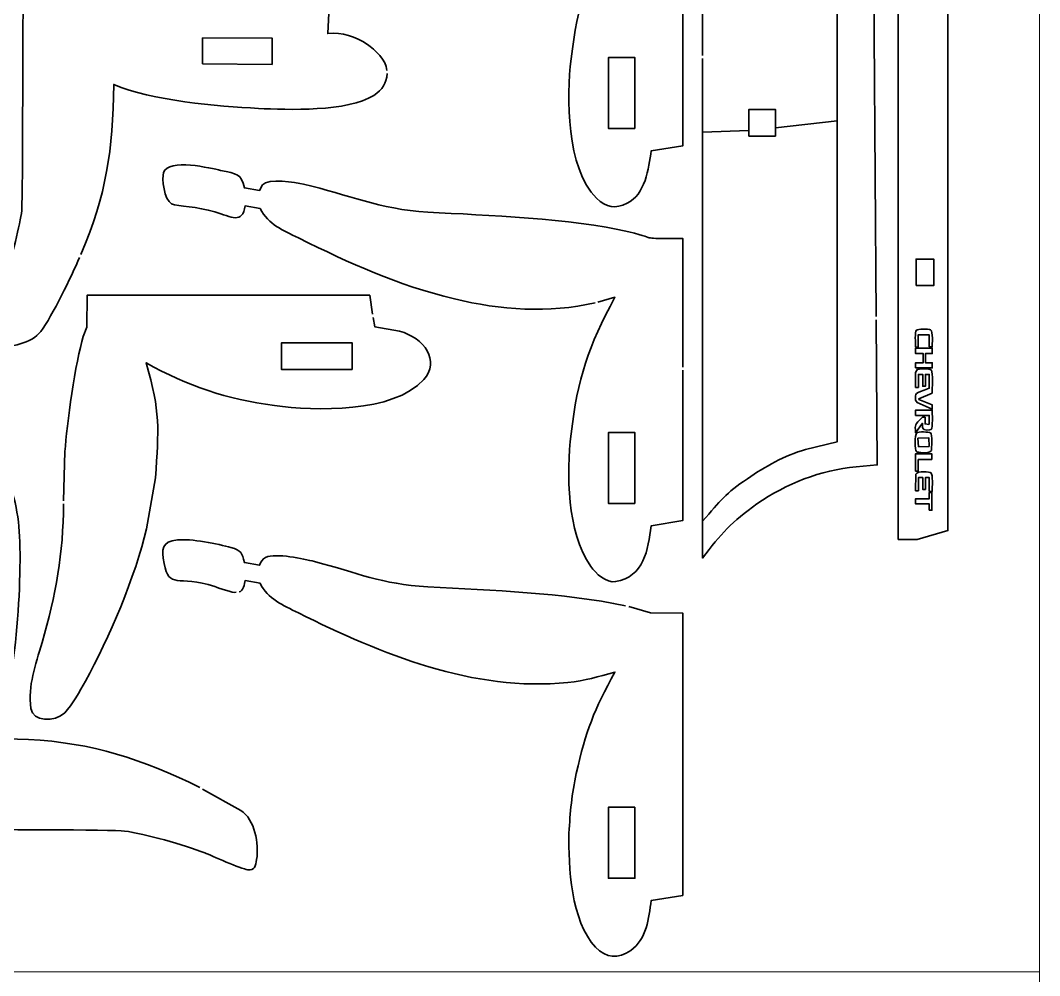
# Model space of a CAD drawing. Header units: millimetres. Extents: x -5 to 375, y 132 to 712.
# Drawn here: x 277.3 to 375, y 421.2 to 512.8 of the extents above; entities that cross this region are included whole.
import ezdxf

# ---------------------------------------------------------------- set-up
doc = ezdxf.new("R2010")
doc.units = ezdxf.units.MM
doc.header["$MEASUREMENT"] = 0
doc.layers.add('Camada 1', color=7, linetype='Continuous')

msp = doc.modelspace()

# ---------------------------------------------------------------- linework, layer by layer
at = {"layer": 'Camada 1', "color": 3, "lineweight": 20}
for points in [[(185.0124, 711.5124), (185.0124, 711.5124), (185.0124, 421.5125), (185.0124, 421.5125), (185.0124, 421.5125), (185.0124, 421.5125), (375.0125, 421.5125), (375.0125, 421.5125), (375.0125, 421.5125), (375.0125, 421.5125), (375.0125, 711.5124), (375.0125, 711.5124), (375.0125, 711.5124), (375.0125, 711.5124), (185.0124, 711.5124), (185.0124, 711.5124)], [(185.0124, 131.5126), (185.0124, 131.5126), (185.0124, 421.5125), (185.0124, 421.5125), (185.0124, 421.5125), (185.0124, 421.5125), (375.0125, 421.5125), (375.0125, 421.5125), (375.0125, 421.5125), (375.0125, 421.5125), (375.0125, 131.5126), (375.0125, 131.5126), (375.0125, 131.5126), (375.0125, 131.5126), (185.0124, 131.5126), (185.0124, 131.5126)]]:
    msp.add_open_spline(points, degree=3, knots=[0, 0, 0, 0, 0.2, 0.2, 0.2, 0.2, 0.4, 0.4, 0.4, 0.4, 0.6, 0.6, 0.6, 0.6, 1, 1, 1, 1], dxfattribs=at)
at = {"layer": 'Camada 1', "color": 5, "lineweight": 35}
for points, knots in [([(359.3375, 484.3876), (359.3375, 484.3876), (358.7624, 565.3876), (358.7624, 565.3876), (358.7624, 565.3876), (351.6259, 566.8514), (348.1898, 568.4267), (342.6874, 573.0126), (342.6874, 573.0126), (342.6874, 573.0126), (342.6874, 509.4376), (342.6874, 509.4376)], [0, 0, 0, 0, 0.25, 0.25, 0.25, 0.25, 0.5, 0.5, 0.5, 0.5, 1, 1, 1, 1]), ([(332.6624, 521.7626), (332.6624, 521.7626), (334.2874, 522.1876), (334.2874, 522.1876), (334.2874, 522.1876), (331.7416, 517.5857), (330.7013, 514.33), (330.0874, 509.1126), (330.0874, 509.1126), (329.6569, 505.4537), (329.6097, 498.6654), (332.5375, 495.7376), (332.5375, 495.7376), (333.4638, 494.8114), (334.3171, 494.7249), (335.4624, 495.2626), (335.4624, 495.2626), (337.1665, 496.0627), (337.5634, 498.5971), (337.7625, 500.2876), (337.7625, 500.2876), (337.7625, 500.2876), (340.7874, 500.7626), (340.7874, 500.7626), (340.7874, 500.7626), (340.7874, 500.7626), (340.7874, 515.2126), (340.7874, 515.2126)], [0, 0, 0, 0, 0.125, 0.125, 0.125, 0.125, 0.25, 0.25, 0.25, 0.25, 0.375, 0.375, 0.375, 0.375, 0.5, 0.5, 0.5, 0.5, 0.625, 0.625, 0.625, 0.625, 0.75, 0.75, 0.75, 0.75, 1, 1, 1, 1]), ([(361.4624, 514.8126), (361.4624, 514.8126), (361.4624, 463.0126), (361.4624, 463.0126), (361.4624, 463.0126), (361.4624, 463.0126), (363.2874, 463.0126), (363.2874, 463.0126), (363.2874, 463.0126), (363.2874, 463.0126), (366.2124, 463.8626), (366.2124, 463.8626), (366.2124, 463.8626), (366.2124, 463.8626), (366.2124, 521.1376), (366.2124, 521.1376)], [0, 0, 0, 0, 0.2, 0.2, 0.2, 0.2, 0.4, 0.4, 0.4, 0.4, 0.6, 0.6, 0.6, 0.6, 1, 1, 1, 1]), ([(312.4124, 508.0126), (312.4124, 508.9309), (311.2379, 510.0435), (310.5625, 510.4876), (310.5625, 510.4876), (309.3728, 511.2699), (308.1847, 511.6956), (306.7625, 511.5376), (306.7625, 511.5376), (306.7625, 511.5376), (306.9625, 515.4626), (306.9625, 515.4626), (306.9625, 515.4626), (306.9625, 515.4626), (277.5875, 515.6376), (277.5875, 515.6376), (277.5875, 515.6376), (277.5875, 515.6376), (277.5124, 512.0126), (277.5124, 512.0126), (277.5124, 512.0126), (277.5124, 508.9662), (277.5171, 495.0758), (277.3875, 494.2626), (277.3875, 494.2626), (277.1731, 492.9179), (276.266, 489.3456), (275.7875, 487.9376), (275.7875, 487.9376), (275.183, 486.1587), (274.5292, 484.9052), (273.9124, 483.3126), (273.9124, 483.3126), (273.3762, 481.9281), (273.5826, 481.6846), (274.9875, 481.5376), (274.9875, 481.5376), (276.2734, 481.4031), (278.3706, 481.8022), (279.2374, 482.9626), (279.2374, 482.9626), (280.3733, 484.4832), (282.1616, 488.2454), (282.9625, 490.0626)], [0, 0, 0, 0, 0.0833333, 0.0833333, 0.0833333, 0.0833333, 0.1666667, 0.1666667, 0.1666667, 0.1666667, 0.25, 0.25, 0.25, 0.25, 0.3333333, 0.3333333, 0.3333333, 0.3333333, 0.4166667, 0.4166667, 0.4166667, 0.4166667, 0.5, 0.5, 0.5, 0.5, 0.5833333, 0.5833333, 0.5833333, 0.5833333, 0.6666667, 0.6666667, 0.6666667, 0.6666667, 0.75, 0.75, 0.75, 0.75, 0.8333333, 0.8333333, 0.8333333, 0.8333333, 1, 1, 1, 1]), ([(342.6874, 509.1376), (342.6874, 493.1626), (342.6874, 477.1876), (342.6874, 461.2126), (342.6874, 461.2126), (344.4412, 463.5507), (345.4823, 464.704), (347.9124, 466.4126), (347.9124, 466.4126), (350.6908, 468.3661), (354.0236, 469.6541), (357.4124, 469.9876), (357.4124, 469.9876), (357.4124, 469.9876), (359.4374, 470.1626), (359.4374, 470.1626), (359.4374, 470.1626), (359.4374, 470.1626), (359.3375, 484.0876), (359.3375, 484.0876)], [0, 0, 0, 0, 0.1666667, 0.1666667, 0.1666667, 0.1666667, 0.3333333, 0.3333333, 0.3333333, 0.3333333, 0.5, 0.5, 0.5, 0.5, 0.6666667, 0.6666667, 0.6666667, 0.6666667, 1, 1, 1, 1]), ([(283.0874, 490.3376), (285.5579, 496.2655), (286.1379, 500.1922), (286.2374, 506.6626), (286.2374, 506.6626), (289.8516, 505.0814), (296.1649, 504.578), (300.1124, 504.3626), (300.1124, 504.3626), (302.8642, 504.2124), (308.719, 504.0281), (311.1625, 505.6126), (311.1625, 505.6126), (312.0707, 506.2016), (312.338, 506.7175), (312.4624, 507.7126)], [0, 0, 0, 0, 0.2, 0.2, 0.2, 0.2, 0.4, 0.4, 0.4, 0.4, 0.6, 0.6, 0.6, 0.6, 1, 1, 1, 1]), ([(340.7874, 479.5376), (340.7874, 479.5376), (340.7874, 491.8876), (340.7874, 491.8876), (340.7874, 491.8876), (336.1908, 491.9247), (338.8606, 491.7503), (335.6374, 492.5126), (335.6374, 492.5126), (330.0674, 493.8299), (321.9842, 494.0898), (316.3624, 494.4126), (316.3624, 494.4126), (311.6004, 494.6861), (308.7745, 496.1), (304.4374, 497.0876), (304.4374, 497.0876), (303.6672, 497.263), (301.0354, 497.7145), (300.4874, 497.0126), (300.4874, 497.0126), (300.4874, 497.0126), (300.2125, 496.4876), (300.2125, 496.4876), (300.2125, 496.4876), (300.2125, 496.4876), (298.7624, 496.7376), (298.7624, 496.7376), (298.7624, 496.7376), (298.4381, 498.1428), (298.0467, 498.0509), (296.4875, 498.4126), (296.4875, 498.4126), (295.6027, 498.6178), (291.4785, 499.6095), (291.0124, 498.2126), (291.0124, 498.2126), (290.8289, 497.6627), (291.0549, 495.5416), (291.7874, 495.2126), (291.7874, 495.2126), (292.4098, 494.933), (294.2547, 494.9621), (295.9374, 494.4376), (295.9374, 494.4376), (297.5271, 493.9421), (298.5654, 493.2472), (298.8375, 495.0126), (298.8375, 495.0126), (298.8375, 495.0126), (300.2625, 494.7626), (300.2625, 494.7626), (300.2625, 494.7626), (301.1282, 493.1755), (302.3968, 492.6976), (303.9374, 491.9376), (303.9374, 491.9376), (309.0313, 489.4398), (313.2943, 487.4497), (318.9125, 486.0876), (318.9125, 486.0876), (323.2979, 485.0244), (327.9696, 484.6732), (332.3875, 485.7126)], [0, 0, 0, 0, 0.0588235, 0.0588235, 0.0588235, 0.0588235, 0.1176471, 0.1176471, 0.1176471, 0.1176471, 0.1764706, 0.1764706, 0.1764706, 0.1764706, 0.2352941, 0.2352941, 0.2352941, 0.2352941, 0.2941176, 0.2941176, 0.2941176, 0.2941176, 0.3529412, 0.3529412, 0.3529412, 0.3529412, 0.4117647, 0.4117647, 0.4117647, 0.4117647, 0.4705882, 0.4705882, 0.4705882, 0.4705882, 0.5294118, 0.5294118, 0.5294118, 0.5294118, 0.5882353, 0.5882353, 0.5882353, 0.5882353, 0.6470588, 0.6470588, 0.6470588, 0.6470588, 0.7058824, 0.7058824, 0.7058824, 0.7058824, 0.7647059, 0.7647059, 0.7647059, 0.7647059, 0.8235294, 0.8235294, 0.8235294, 0.8235294, 0.8823529, 0.8823529, 0.8823529, 0.8823529, 1, 1, 1, 1]), ([(311.0624, 484.6126), (311.0624, 484.6126), (310.7874, 486.4376), (310.7874, 486.4376), (310.7874, 486.4376), (310.7874, 486.4376), (283.6874, 486.4376), (283.6874, 486.4376), (283.6874, 486.4376), (283.6874, 486.4376), (283.6624, 483.3876), (283.6624, 483.3876), (283.6624, 483.3876), (283.6624, 483.3876), (283.3124, 482.4626), (283.3124, 482.4626), (283.3124, 482.4626), (282.6004, 480.1871), (281.6924, 473.9016), (281.5625, 471.4376), (281.5625, 471.4376), (281.5625, 471.4376), (281.4124, 466.7126), (281.4124, 466.7126)], [0, 0, 0, 0, 0.1428571, 0.1428571, 0.1428571, 0.1428571, 0.2857143, 0.2857143, 0.2857143, 0.2857143, 0.4285714, 0.4285714, 0.4285714, 0.4285714, 0.5714286, 0.5714286, 0.5714286, 0.5714286, 0.7142857, 0.7142857, 0.7142857, 0.7142857, 1, 1, 1, 1]), ([(332.6624, 485.7876), (332.6624, 485.7876), (334.2874, 486.2376), (334.2874, 486.2376), (334.2874, 486.2376), (331.732, 481.52), (330.7151, 478.4727), (330.0874, 473.1376), (330.0874, 473.1376), (329.6351, 469.2938), (329.6623, 463.7853), (331.9875, 460.4126), (331.9875, 460.4126), (332.4345, 459.7642), (333.4434, 458.8134), (334.3625, 458.9626), (334.3625, 458.9626), (337.0383, 459.3969), (337.4945, 462.0366), (337.7625, 464.3126), (337.7625, 464.3126), (337.7625, 464.3126), (340.7874, 464.8126), (340.7874, 464.8126), (340.7874, 464.8126), (340.7874, 464.8126), (340.7874, 479.2376), (340.7874, 479.2376)], [0, 0, 0, 0, 0.125, 0.125, 0.125, 0.125, 0.25, 0.25, 0.25, 0.25, 0.375, 0.375, 0.375, 0.375, 0.5, 0.5, 0.5, 0.5, 0.625, 0.625, 0.625, 0.625, 0.75, 0.75, 0.75, 0.75, 1, 1, 1, 1]), ([(281.4124, 466.4126), (281.4124, 461.6988), (280.6945, 457.6424), (279.3625, 453.1126), (279.3625, 453.1126), (278.7157, 450.9129), (278.007, 449.0307), (278.2874, 446.7876), (278.2874, 446.7876), (278.4449, 445.5275), (280.5764, 445.4263), (281.5375, 446.3876), (281.5375, 446.3876), (282.2921, 447.1423), (282.9904, 448.4692), (283.5124, 449.4126), (283.5124, 449.4126), (285.7495, 453.4558), (288.3645, 459.5492), (289.3624, 464.0376), (289.3624, 464.0376), (289.3624, 464.0376), (290.2374, 468.9126), (290.2374, 468.9126), (290.2374, 468.9126), (290.5411, 473.6192), (290.7347, 475.2121), (289.3375, 479.9626), (289.3375, 479.9626), (293.3394, 477.6755), (297.0715, 476.4903), (301.6375, 475.8626), (301.6375, 475.8626), (305.5445, 475.3255), (313.0167, 475.1113), (315.9624, 478.3376), (315.9624, 478.3376), (317.566, 480.0939), (315.9967, 482.3782), (313.6374, 482.9876), (313.6374, 482.9876), (313.6374, 482.9876), (311.2624, 483.4126), (311.2624, 483.4126), (311.2624, 483.4126), (311.2624, 483.4126), (311.1125, 484.3126), (311.1125, 484.3126)], [0, 0, 0, 0, 0.0769231, 0.0769231, 0.0769231, 0.0769231, 0.1538462, 0.1538462, 0.1538462, 0.1538462, 0.2307692, 0.2307692, 0.2307692, 0.2307692, 0.3076923, 0.3076923, 0.3076923, 0.3076923, 0.3846154, 0.3846154, 0.3846154, 0.3846154, 0.4615385, 0.4615385, 0.4615385, 0.4615385, 0.5384615, 0.5384615, 0.5384615, 0.5384615, 0.6153846, 0.6153846, 0.6153846, 0.6153846, 0.6923077, 0.6923077, 0.6923077, 0.6923077, 0.7692308, 0.7692308, 0.7692308, 0.7692308, 0.8461538, 0.8461538, 0.8461538, 0.8461538, 1, 1, 1, 1]), ([(276.2624, 468.1626), (274.2216, 472.7541), (269.5585, 468.2973), (269.9874, 464.4376), (269.9874, 464.4376), (269.9874, 464.4376), (266.0625, 464.6126), (266.0625, 464.6126), (266.0625, 464.6126), (266.0625, 464.6126), (265.8875, 435.2626), (265.8875, 435.2626), (265.8875, 435.2626), (265.8875, 435.2626), (271.3124, 435.1876), (271.3124, 435.1876), (271.3124, 435.1876), (273.4332, 435.1661), (286.3268, 435.1675), (287.2624, 435.0376), (287.2624, 435.0376), (289.2283, 434.7648), (292.9897, 433.712), (294.9624, 432.9376), (294.9624, 432.9376), (295.5792, 432.6954), (298.4741, 431.3881), (299.0874, 431.3126), (299.0874, 431.3126), (299.7638, 431.2293), (299.8424, 431.6947), (299.9374, 432.3125), (299.9374, 432.3125), (300.1672, 433.8061), (299.7935, 436.1384), (298.4125, 437.0126), (298.4125, 437.0126), (298.4125, 437.0126), (294.7374, 439.0625), (294.7374, 439.0625)], [0, 0, 0, 0, 0.0909091, 0.0909091, 0.0909091, 0.0909091, 0.1818182, 0.1818182, 0.1818182, 0.1818182, 0.2727273, 0.2727273, 0.2727273, 0.2727273, 0.3636364, 0.3636364, 0.3636364, 0.3636364, 0.4545455, 0.4545455, 0.4545455, 0.4545455, 0.5454545, 0.5454545, 0.5454545, 0.5454545, 0.6363636, 0.6363636, 0.6363636, 0.6363636, 0.7272727, 0.7272727, 0.7272727, 0.7272727, 0.8181818, 0.8181818, 0.8181818, 0.8181818, 1, 1, 1, 1]), ([(294.4875, 439.2126), (289.028, 441.9342), (284.1535, 443.5147), (278.0624, 443.8126), (278.0624, 443.8126), (278.0624, 443.8126), (274.8625, 443.9126), (274.8625, 443.9126), (274.8625, 443.9126), (276.7723, 448.0049), (277.5738, 459.61), (277.1374, 464.2376), (277.1374, 464.2376), (277.0203, 465.4796), (276.7997, 466.7093), (276.3875, 467.8876)], [0, 0, 0, 0, 0.2, 0.2, 0.2, 0.2, 0.4, 0.4, 0.4, 0.4, 0.6, 0.6, 0.6, 0.6, 1, 1, 1, 1]), ([(335.3125, 456.6376), (329.1822, 457.9378), (322.5948, 458.0884), (316.3624, 458.4626), (316.3624, 458.4626), (311.8057, 458.7362), (309.7279, 459.7881), (305.4874, 460.8876), (305.4874, 460.8876), (304.4123, 461.1664), (301.8342, 461.7211), (300.7875, 461.2876), (300.7875, 461.2876), (300.4845, 461.1621), (300.3483, 460.8093), (300.2125, 460.5376), (300.2125, 460.5376), (300.2125, 460.5376), (298.7624, 460.7876), (298.7624, 460.7876), (298.7624, 460.7876), (298.5172, 461.7082), (298.5151, 461.934), (297.4625, 462.2376), (297.4625, 462.2376), (296.2904, 462.5757), (293.5993, 463.1085), (292.3374, 462.9626), (292.3374, 462.9626), (290.8124, 462.7863), (290.793, 462.0996), (291.0625, 460.7126), (291.0625, 460.7126), (291.5508, 458.1996), (292.3304, 459.6177), (295.9374, 458.4876), (295.9374, 458.4876), (296.1867, 458.4095), (297.7251, 457.8064), (297.9874, 457.9376)], [0, 0, 0, 0, 0.0909091, 0.0909091, 0.0909091, 0.0909091, 0.1818182, 0.1818182, 0.1818182, 0.1818182, 0.2727273, 0.2727273, 0.2727273, 0.2727273, 0.3636364, 0.3636364, 0.3636364, 0.3636364, 0.4545455, 0.4545455, 0.4545455, 0.4545455, 0.5454545, 0.5454545, 0.5454545, 0.5454545, 0.6363636, 0.6363636, 0.6363636, 0.6363636, 0.7272727, 0.7272727, 0.7272727, 0.7272727, 0.8181818, 0.8181818, 0.8181818, 0.8181818, 1, 1, 1, 1]), ([(298.2625, 457.9876), (298.6309, 457.9876), (298.7955, 458.769), (298.8375, 459.0626), (298.8375, 459.0626), (298.8375, 459.0626), (300.2625, 458.8126), (300.2625, 458.8126), (300.2625, 458.8126), (301.0151, 457.3074), (302.4555, 456.6973), (303.9374, 455.9626), (303.9374, 455.9626), (311.9287, 452.0008), (320.6719, 448.3597), (329.7875, 449.2876), (329.7875, 449.2876), (331.4643, 449.4583), (332.6646, 449.8239), (334.2874, 450.2876), (334.2874, 450.2876), (332.3065, 446.6428), (331.4819, 444.6482), (330.5875, 440.5625), (330.5875, 440.5625), (330.1588, 438.6044), (329.987, 436.8303), (329.8874, 434.8376), (329.8874, 434.8376), (329.8148, 431.645), (330.0816, 426.3698), (332.4374, 423.8875), (332.4374, 423.8875), (333.4516, 422.8188), (334.6161, 422.7561), (335.8124, 423.5875), (335.8124, 423.5875), (337.3137, 424.6308), (337.5664, 426.6978), (337.7625, 428.3625), (337.7625, 428.3625), (337.7625, 428.3625), (340.7874, 428.8626), (340.7874, 428.8626), (340.7874, 428.8626), (340.7874, 428.8626), (340.7874, 455.9376), (340.7874, 455.9376), (340.7874, 455.9376), (340.7874, 455.9376), (337.6874, 455.9626), (337.6874, 455.9626), (337.6874, 455.9626), (337.6874, 455.9626), (335.6124, 456.5626), (335.6124, 456.5626)], [0, 0, 0, 0, 0.0666667, 0.0666667, 0.0666667, 0.0666667, 0.1333333, 0.1333333, 0.1333333, 0.1333333, 0.2, 0.2, 0.2, 0.2, 0.2666667, 0.2666667, 0.2666667, 0.2666667, 0.3333333, 0.3333333, 0.3333333, 0.3333333, 0.4, 0.4, 0.4, 0.4, 0.4666667, 0.4666667, 0.4666667, 0.4666667, 0.5333333, 0.5333333, 0.5333333, 0.5333333, 0.6, 0.6, 0.6, 0.6, 0.6666667, 0.6666667, 0.6666667, 0.6666667, 0.7333333, 0.7333333, 0.7333333, 0.7333333, 0.8, 0.8, 0.8, 0.8, 0.8666667, 0.8666667, 0.8666667, 0.8666667, 1, 1, 1, 1])]:
    msp.add_open_spline(points, degree=3, knots=knots, dxfattribs=at)
at = {"layer": 'Camada 1', "color": 240, "lineweight": 35}
for points, knots in [([(342.6874, 464.7626), (344.4073, 466.7355), (344.9075, 467.4211), (346.9874, 468.8376), (346.9874, 468.8376), (348.7019, 470.0053), (350.557, 471.0578), (352.5624, 471.6376), (352.5624, 471.6376), (352.5624, 471.6376), (355.6124, 472.3876), (355.6124, 472.3876), (355.6124, 472.3876), (355.6124, 472.3876), (355.6124, 551.1375), (355.6124, 551.1375), (355.6124, 551.1375), (355.6124, 551.1375), (351.8624, 553.1876), (351.8624, 553.1876), (351.8624, 553.1876), (351.8624, 553.1876), (342.6874, 553.1876), (342.6874, 553.1876)], [0, 0, 0, 0, 0.1428571, 0.1428571, 0.1428571, 0.1428571, 0.2857143, 0.2857143, 0.2857143, 0.2857143, 0.4285714, 0.4285714, 0.4285714, 0.4285714, 0.5714286, 0.5714286, 0.5714286, 0.5714286, 0.7142857, 0.7142857, 0.7142857, 0.7142857, 1, 1, 1, 1]), ([(364.4374, 481.4876), (364.4374, 481.4876), (364.7124, 481.4876), (364.7124, 481.4876), (364.7124, 481.4876), (364.7124, 481.6601), (364.8053, 482.9937), (364.5624, 483.1126), (364.5624, 483.1126), (364.3168, 483.2328), (363.3329, 483.1992), (363.2124, 483.0876), (363.2124, 483.0876), (363.0343, 482.9228), (363.1125, 481.8585), (363.1125, 481.4626), (363.1125, 481.4626), (363.1125, 481.4626), (363.3624, 481.4626), (363.3624, 481.4626), (363.3624, 481.4626), (363.3624, 481.4626), (363.3624, 482.6376), (363.3624, 482.6376), (363.3624, 482.6376), (363.3624, 482.6376), (364.4374, 482.6376), (364.4374, 482.6376), (364.4374, 482.6376), (364.4374, 482.6376), (364.4374, 481.4876), (364.4374, 481.4876)], [0, 0, 0, 0, 0.1111111, 0.1111111, 0.1111111, 0.1111111, 0.2222222, 0.2222222, 0.2222222, 0.2222222, 0.3333333, 0.3333333, 0.3333333, 0.3333333, 0.4444444, 0.4444444, 0.4444444, 0.4444444, 0.5555556, 0.5555556, 0.5555556, 0.5555556, 0.6666667, 0.6666667, 0.6666667, 0.6666667, 0.7777778, 0.7777778, 0.7777778, 0.7777778, 1, 1, 1, 1]), ([(363.1125, 479.4626), (363.1125, 479.4626), (364.7124, 479.4626), (364.7124, 479.4626), (364.7124, 479.4626), (364.7124, 479.4626), (364.7124, 479.9626), (364.7124, 479.9626), (364.7124, 479.9626), (364.7124, 479.9626), (364.0624, 479.9626), (364.0624, 479.9626), (364.0624, 479.9626), (364.0624, 479.9626), (364.0624, 480.8376), (364.0624, 480.8376), (364.0624, 480.8376), (364.0624, 480.8376), (364.7124, 480.8376), (364.7124, 480.8376), (364.7124, 480.8376), (364.7124, 480.8376), (364.7124, 481.3626), (364.7124, 481.3626), (364.7124, 481.3626), (364.7124, 481.3626), (363.1125, 481.3626), (363.1125, 481.3626), (363.1125, 481.3626), (363.1125, 481.3626), (363.1125, 480.8376), (363.1125, 480.8376), (363.1125, 480.8376), (363.1125, 480.8376), (363.8624, 480.8376), (363.8624, 480.8376), (363.8624, 480.8376), (363.8624, 480.8376), (363.8624, 479.9626), (363.8624, 479.9626), (363.8624, 479.9626), (363.8624, 479.9626), (363.1125, 479.9626), (363.1125, 479.9626), (363.1125, 479.9626), (363.1125, 479.9626), (363.1125, 479.4626), (363.1125, 479.4626)], [0, 0, 0, 0, 0.0769231, 0.0769231, 0.0769231, 0.0769231, 0.1538462, 0.1538462, 0.1538462, 0.1538462, 0.2307692, 0.2307692, 0.2307692, 0.2307692, 0.3076923, 0.3076923, 0.3076923, 0.3076923, 0.3846154, 0.3846154, 0.3846154, 0.3846154, 0.4615385, 0.4615385, 0.4615385, 0.4615385, 0.5384615, 0.5384615, 0.5384615, 0.5384615, 0.6153846, 0.6153846, 0.6153846, 0.6153846, 0.6923077, 0.6923077, 0.6923077, 0.6923077, 0.7692308, 0.7692308, 0.7692308, 0.7692308, 0.8461538, 0.8461538, 0.8461538, 0.8461538, 1, 1, 1, 1]), ([(364.7124, 477.0376), (364.7124, 477.4059), (364.7887, 479.0279), (364.6374, 479.2376), (364.6374, 479.2376), (364.4678, 479.4727), (363.3129, 479.3378), (363.3125, 479.3376), (363.3125, 479.3376), (363.3125, 479.3376), (363.1125, 479.0376), (363.1125, 479.0376), (363.1125, 479.0376), (363.1125, 479.0376), (363.1125, 477.5876), (363.1125, 477.5876), (363.1125, 477.5876), (363.1125, 477.5876), (363.3874, 477.5876), (363.3874, 477.5876), (363.3874, 477.5876), (363.3874, 477.5876), (363.3874, 478.8376), (363.3874, 478.8376), (363.3874, 478.8376), (363.3874, 478.8376), (363.8124, 478.8376), (363.8124, 478.8376), (363.8124, 478.8376), (363.8124, 478.8376), (363.8124, 477.7126), (363.8124, 477.7126), (363.8124, 477.7126), (363.8124, 477.7126), (364.0624, 477.7126), (364.0624, 477.7126), (364.0624, 477.7126), (364.0624, 477.7126), (364.0624, 478.8376), (364.0624, 478.8376), (364.0624, 478.8376), (364.0624, 478.8376), (364.4374, 478.8376), (364.4374, 478.8376), (364.4374, 478.8376), (364.4374, 478.8376), (364.4374, 477.5126), (364.4374, 477.5126), (364.4374, 477.5126), (362.9582, 476.947), (363.0909, 477.094), (363.1125, 476.3626), (363.1125, 476.3626), (363.1125, 476.3626), (363.2624, 476.1376), (363.2624, 476.1376), (363.2624, 476.1376), (363.2624, 476.1376), (364.7124, 475.5126), (364.7124, 475.5126), (364.7124, 475.5126), (364.7124, 475.5126), (364.7124, 475.9126), (364.7124, 475.9126), (364.7124, 475.9126), (364.7124, 475.9126), (363.4374, 476.4376), (363.4374, 476.4376), (363.4374, 476.4376), (363.4374, 476.4376), (363.4374, 476.5126), (363.4374, 476.5126), (363.4374, 476.5126), (363.4374, 476.5126), (364.7124, 477.0376), (364.7124, 477.0376)], [0, 0, 0, 0, 0.05, 0.05, 0.05, 0.05, 0.1, 0.1, 0.1, 0.1, 0.15, 0.15, 0.15, 0.15, 0.2, 0.2, 0.2, 0.2, 0.25, 0.25, 0.25, 0.25, 0.3, 0.3, 0.3, 0.3, 0.35, 0.35, 0.35, 0.35, 0.4, 0.4, 0.4, 0.4, 0.45, 0.45, 0.45, 0.45, 0.5, 0.5, 0.5, 0.5, 0.55, 0.55, 0.55, 0.55, 0.6, 0.6, 0.6, 0.6, 0.65, 0.65, 0.65, 0.65, 0.7, 0.7, 0.7, 0.7, 0.75, 0.75, 0.75, 0.75, 0.8, 0.8, 0.8, 0.8, 0.85, 0.85, 0.85, 0.85, 0.9, 0.9, 0.9, 0.9, 1, 1, 1, 1]), ([(364.4374, 474.1376), (364.4374, 474.1376), (364.4374, 474.9126), (364.4374, 474.9126), (364.4374, 474.9126), (364.4374, 474.9126), (363.1125, 474.9126), (363.1125, 474.9126), (363.1125, 474.9126), (363.1125, 474.9126), (363.1125, 475.4126), (363.1125, 475.4126), (363.1125, 475.4126), (363.1125, 475.4126), (364.7124, 475.4126), (364.7124, 475.4126), (364.7124, 475.4126), (364.7124, 475.1894), (364.7865, 473.6881), (364.6124, 473.5626), (364.6124, 473.5626), (364.5538, 473.5203), (363.8315, 473.3791), (363.7874, 473.7376), (363.7874, 473.7376), (363.7874, 473.7376), (363.7874, 474.1626), (363.7874, 474.1626), (363.7874, 474.1626), (363.7874, 474.1626), (363.1125, 473.2376), (363.1125, 473.2376), (363.1125, 473.2376), (363.0703, 474.1203), (362.9884, 473.9384), (363.7874, 474.7376), (363.7874, 474.7376), (363.7874, 474.7376), (364.0374, 474.7376), (364.0374, 474.7376), (364.0374, 474.7376), (364.0374, 474.7376), (364.0374, 474.0876), (364.0374, 474.0876), (364.0374, 474.0876), (364.0374, 474.0876), (364.3874, 474.0376), (364.3874, 474.0376), (364.3874, 474.0376), (364.3874, 474.0376), (364.4374, 474.1376), (364.4374, 474.1376)], [0, 0, 0, 0, 0.0714286, 0.0714286, 0.0714286, 0.0714286, 0.1428571, 0.1428571, 0.1428571, 0.1428571, 0.2142857, 0.2142857, 0.2142857, 0.2142857, 0.2857143, 0.2857143, 0.2857143, 0.2857143, 0.3571429, 0.3571429, 0.3571429, 0.3571429, 0.4285714, 0.4285714, 0.4285714, 0.4285714, 0.5, 0.5, 0.5, 0.5, 0.5714286, 0.5714286, 0.5714286, 0.5714286, 0.6428571, 0.6428571, 0.6428571, 0.6428571, 0.7142857, 0.7142857, 0.7142857, 0.7142857, 0.7857143, 0.7857143, 0.7857143, 0.7857143, 0.8571429, 0.8571429, 0.8571429, 0.8571429, 1, 1, 1, 1]), ([(364.6374, 471.5376), (364.6648, 471.7021), (364.7375, 473.1139), (364.5374, 473.2376), (364.5374, 473.2376), (364.3907, 473.3283), (363.3979, 473.3843), (363.2124, 473.2126), (363.2124, 473.2126), (363.0622, 473.0736), (362.9851, 471.5685), (363.2374, 471.4126), (363.2374, 471.4126), (363.2596, 471.3989), (364.3309, 471.1289), (364.6374, 471.5376)], [0, 0, 0, 0, 0.2, 0.2, 0.2, 0.2, 0.4, 0.4, 0.4, 0.4, 0.6, 0.6, 0.6, 0.6, 1, 1, 1, 1]), ([(363.3874, 471.8876), (363.3874, 471.8876), (364.4124, 471.9376), (364.4124, 471.9376), (364.4124, 471.9376), (364.4124, 471.9376), (364.3874, 472.7626), (364.3874, 472.7626), (364.3874, 472.7626), (364.3874, 472.7626), (363.3374, 472.7126), (363.3374, 472.7126), (363.3374, 472.7126), (363.3374, 472.7126), (363.3874, 471.8876), (363.3874, 471.8876)], [0, 0, 0, 0, 0.2, 0.2, 0.2, 0.2, 0.4, 0.4, 0.4, 0.4, 0.6, 0.6, 0.6, 0.6, 1, 1, 1, 1]), ([(363.3624, 470.6876), (363.3624, 470.6876), (364.6624, 470.6876), (364.6624, 470.6876), (364.6624, 470.6876), (364.6624, 470.6876), (364.6624, 471.2376), (364.6624, 471.2376), (364.6624, 471.2376), (364.6624, 471.2376), (363.1125, 471.2376), (363.1125, 471.2376), (363.1125, 471.2376), (363.1125, 471.2376), (363.1125, 469.5626), (363.1125, 469.5626), (363.1125, 469.5626), (363.1125, 469.5626), (363.3624, 469.5626), (363.3624, 469.5626), (363.3624, 469.5626), (363.3624, 469.5626), (363.3624, 470.6876), (363.3624, 470.6876)], [0, 0, 0, 0, 0.1428571, 0.1428571, 0.1428571, 0.1428571, 0.2857143, 0.2857143, 0.2857143, 0.2857143, 0.4285714, 0.4285714, 0.4285714, 0.4285714, 0.5714286, 0.5714286, 0.5714286, 0.5714286, 0.7142857, 0.7142857, 0.7142857, 0.7142857, 1, 1, 1, 1]), ([(364.4374, 467.6126), (364.4374, 467.6126), (364.7124, 467.6126), (364.7124, 467.6126), (364.7124, 467.6126), (364.7124, 467.9716), (364.8062, 469.2454), (364.5874, 469.4126), (364.5874, 469.4126), (364.5183, 469.4654), (363.2836, 469.6412), (363.1374, 469.2626), (363.1374, 469.2626), (363.1374, 469.2626), (363.1125, 467.6876), (363.1125, 467.6876), (363.1125, 467.6876), (363.1125, 467.6876), (363.3874, 467.6876), (363.3874, 467.6876), (363.3874, 467.6876), (363.3874, 467.6876), (363.3874, 468.9376), (363.3874, 468.9376), (363.3874, 468.9376), (363.3874, 468.9376), (363.8124, 468.9376), (363.8124, 468.9376), (363.8124, 468.9376), (363.8124, 468.9376), (363.8124, 467.8126), (363.8124, 467.8126), (363.8124, 467.8126), (363.8124, 467.8126), (364.0624, 467.8126), (364.0624, 467.8126), (364.0624, 467.8126), (364.0624, 467.8126), (364.0624, 468.9376), (364.0624, 468.9376), (364.0624, 468.9376), (364.0624, 468.9376), (364.4374, 468.9376), (364.4374, 468.9376), (364.4374, 468.9376), (364.4374, 468.9376), (364.4374, 467.6126), (364.4374, 467.6126)], [0, 0, 0, 0, 0.0769231, 0.0769231, 0.0769231, 0.0769231, 0.1538462, 0.1538462, 0.1538462, 0.1538462, 0.2307692, 0.2307692, 0.2307692, 0.2307692, 0.3076923, 0.3076923, 0.3076923, 0.3076923, 0.3846154, 0.3846154, 0.3846154, 0.3846154, 0.4615385, 0.4615385, 0.4615385, 0.4615385, 0.5384615, 0.5384615, 0.5384615, 0.5384615, 0.6153846, 0.6153846, 0.6153846, 0.6153846, 0.6923077, 0.6923077, 0.6923077, 0.6923077, 0.7692308, 0.7692308, 0.7692308, 0.7692308, 0.8461538, 0.8461538, 0.8461538, 0.8461538, 1, 1, 1, 1]), ([(364.4374, 465.8126), (364.4374, 465.8126), (364.6875, 465.8126), (364.6875, 465.8126), (364.6875, 465.8126), (364.6875, 465.8126), (364.6875, 467.5126), (364.6875, 467.5126), (364.6875, 467.5126), (364.6875, 467.5126), (364.4374, 467.5126), (364.4374, 467.5126), (364.4374, 467.5126), (364.4374, 467.5126), (364.4374, 466.9126), (364.4374, 466.9126), (364.4374, 466.9126), (364.4374, 466.9126), (363.1125, 466.9126), (363.1125, 466.9126), (363.1125, 466.9126), (363.1125, 466.9126), (363.1125, 466.4126), (363.1125, 466.4126), (363.1125, 466.4126), (363.1125, 466.4126), (364.4374, 466.4126), (364.4374, 466.4126), (364.4374, 466.4126), (364.4374, 466.4126), (364.4374, 465.8126), (364.4374, 465.8126)], [0, 0, 0, 0, 0.1111111, 0.1111111, 0.1111111, 0.1111111, 0.2222222, 0.2222222, 0.2222222, 0.2222222, 0.3333333, 0.3333333, 0.3333333, 0.3333333, 0.4444444, 0.4444444, 0.4444444, 0.4444444, 0.5555556, 0.5555556, 0.5555556, 0.5555556, 0.6666667, 0.6666667, 0.6666667, 0.6666667, 0.7777778, 0.7777778, 0.7777778, 0.7777778, 1, 1, 1, 1])]:
    msp.add_open_spline(points, degree=3, knots=knots, dxfattribs=at)
at = {"layer": 'Camada 1', "lineweight": 35}
for points in [[(294.7624, 511.1376), (294.7624, 511.1376), (294.7624, 508.6376), (294.7624, 508.6376), (294.7624, 508.6376), (294.7624, 508.6376), (301.4125, 508.5876), (301.4125, 508.5876), (301.4125, 508.5876), (301.4125, 508.5876), (301.4375, 511.0876), (301.4375, 511.0876), (301.4375, 511.0876), (301.4375, 511.0876), (294.7624, 511.1376), (294.7624, 511.1376)], [(336.2124, 502.4376), (336.2124, 502.4376), (336.2124, 509.2376), (336.2124, 509.2376), (336.2124, 509.2376), (336.2124, 509.2376), (333.6624, 509.2376), (333.6624, 509.2376), (333.6624, 509.2376), (333.6624, 509.2376), (333.6624, 502.4376), (333.6624, 502.4376), (333.6624, 502.4376), (333.6624, 502.4376), (336.2124, 502.4376), (336.2124, 502.4376)], [(347.1374, 501.7126), (347.1374, 501.7126), (347.1374, 504.2626), (347.1374, 504.2626), (347.1374, 504.2626), (347.1374, 504.2626), (349.6874, 504.2626), (349.6874, 504.2626), (349.6874, 504.2626), (349.6874, 504.2626), (349.6874, 501.7126), (349.6874, 501.7126), (349.6874, 501.7126), (349.6874, 501.7126), (347.1374, 501.7126), (347.1374, 501.7126)], [(363.1624, 487.3626), (363.1624, 487.3626), (364.8624, 487.3626), (364.8624, 487.3626), (364.8624, 487.3626), (364.8624, 487.3626), (364.8624, 489.9126), (364.8624, 489.9126), (364.8624, 489.9126), (364.8624, 489.9126), (363.1624, 489.9126), (363.1624, 489.9126), (363.1624, 489.9126), (363.1624, 489.9126), (363.1624, 487.3626), (363.1624, 487.3626)], [(309.1124, 479.3126), (309.1124, 479.3126), (309.1124, 481.8626), (309.1124, 481.8626), (309.1124, 481.8626), (309.1124, 481.8626), (302.3124, 481.8626), (302.3124, 481.8626), (302.3124, 481.8626), (302.3124, 481.8626), (302.3124, 479.3126), (302.3124, 479.3126), (302.3124, 479.3126), (302.3124, 479.3126), (309.1124, 479.3126), (309.1124, 479.3126)], [(336.2124, 466.4626), (336.2124, 466.4626), (336.2124, 473.2626), (336.2124, 473.2626), (336.2124, 473.2626), (336.2124, 473.2626), (333.6624, 473.2626), (333.6624, 473.2626), (333.6624, 473.2626), (333.6624, 473.2626), (333.6624, 466.4626), (333.6624, 466.4626), (333.6624, 466.4626), (333.6624, 466.4626), (336.2124, 466.4626), (336.2124, 466.4626)], [(336.2124, 437.3126), (336.2124, 437.3126), (333.6624, 437.3126), (333.6624, 437.3126), (333.6624, 437.3126), (333.6624, 437.3126), (333.6624, 430.5126), (333.6624, 430.5126), (333.6624, 430.5126), (333.6624, 430.5126), (336.2124, 430.5126), (336.2124, 430.5126), (336.2124, 430.5126), (336.2124, 430.5126), (336.2124, 437.3126), (336.2124, 437.3126)]]:
    msp.add_open_spline(points, degree=3, knots=[0, 0, 0, 0, 0.2, 0.2, 0.2, 0.2, 0.4, 0.4, 0.4, 0.4, 0.6, 0.6, 0.6, 0.6, 1, 1, 1, 1], dxfattribs=at)
at = {"layer": 'Camada 1', "color": 240, "lineweight": 35}
for points in [[(355.6124, 503.1626), (355.6124, 503.1626), (349.6874, 502.4876), (349.6874, 502.4876)], [(347.1374, 502.2376), (347.1374, 502.2376), (342.6874, 502.0876), (342.6874, 502.0876)], [(364.4124, 474.0626), (364.4124, 474.0626), (364.4124, 474.0626), (364.4124, 474.0626)]]:
    msp.add_open_spline(points, degree=3, dxfattribs=at)

doc.saveas('drawing.dxf')
